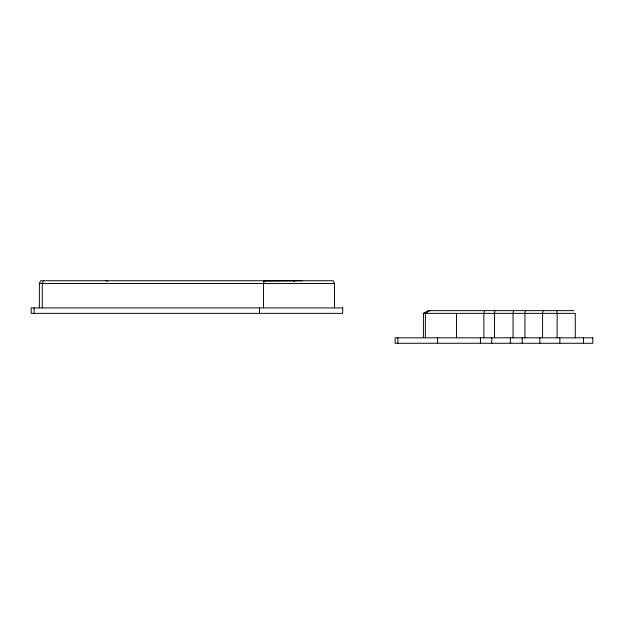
<?xml version="1.0" encoding="UTF-8"?>
<svg xmlns="http://www.w3.org/2000/svg" width="624" height="624" viewBox="0 0 624 624"><rect width="100%" height="100%" fill="white"/><g stroke="black" fill="none" stroke-linecap="round" stroke-linejoin="round"><path stroke-width="0.94" d="M494.933 310.643L494.481 313.357L494.481 337.834M513.497 310.643L513.045 313.357L513.045 337.834M525.4 310.643L524.948 313.357L524.948 337.834M543.036 310.643L542.584 313.357L542.584 337.834M484.466 310.643L483.889 313.357L483.889 337.834M264.209 280.73L263.523 283.452L263.523 307.921M39.359 307.921L39.359 283.452L40.716 280.73L333.138 280.73L334.503 283.452L334.503 307.921M43.61 280.73L42.253 283.452L42.253 307.921M429.959 310.643L425.373 313.357L425.373 337.834M423.415 337.834L423.415 313.357L428.134 310.643L573.908 310.643M293.514 281.12L295.409 280.73M263.429 281.112L302.086 280.73M39.359 283.452L334.503 283.452M423.415 313.357L575.266 313.357L575.266 337.834M105.815 280.73L107.632 281.12M556.694 310.643L557.146 313.357L557.146 337.834M583.424 337.834L583.424 343.27M559.853 337.834L559.853 343.27M539.877 337.834L539.877 343.27M522.241 337.834L522.241 343.27M510.338 337.834L510.338 343.27M491.774 337.834L491.774 343.27M480.433 337.834L480.433 343.27M456.487 313.357L456.487 337.834M437.596 337.834L437.596 343.27M397.862 337.834L397.862 343.27M259.444 307.921L259.444 313.357M34.094 307.921L34.094 313.357M342.693 307.921L31.2 307.921L31.2 313.357L342.693 313.357L342.693 307.921M592.8 337.834L395.117 337.834L395.117 343.27L592.8 343.27L592.8 337.834"/></g></svg>
